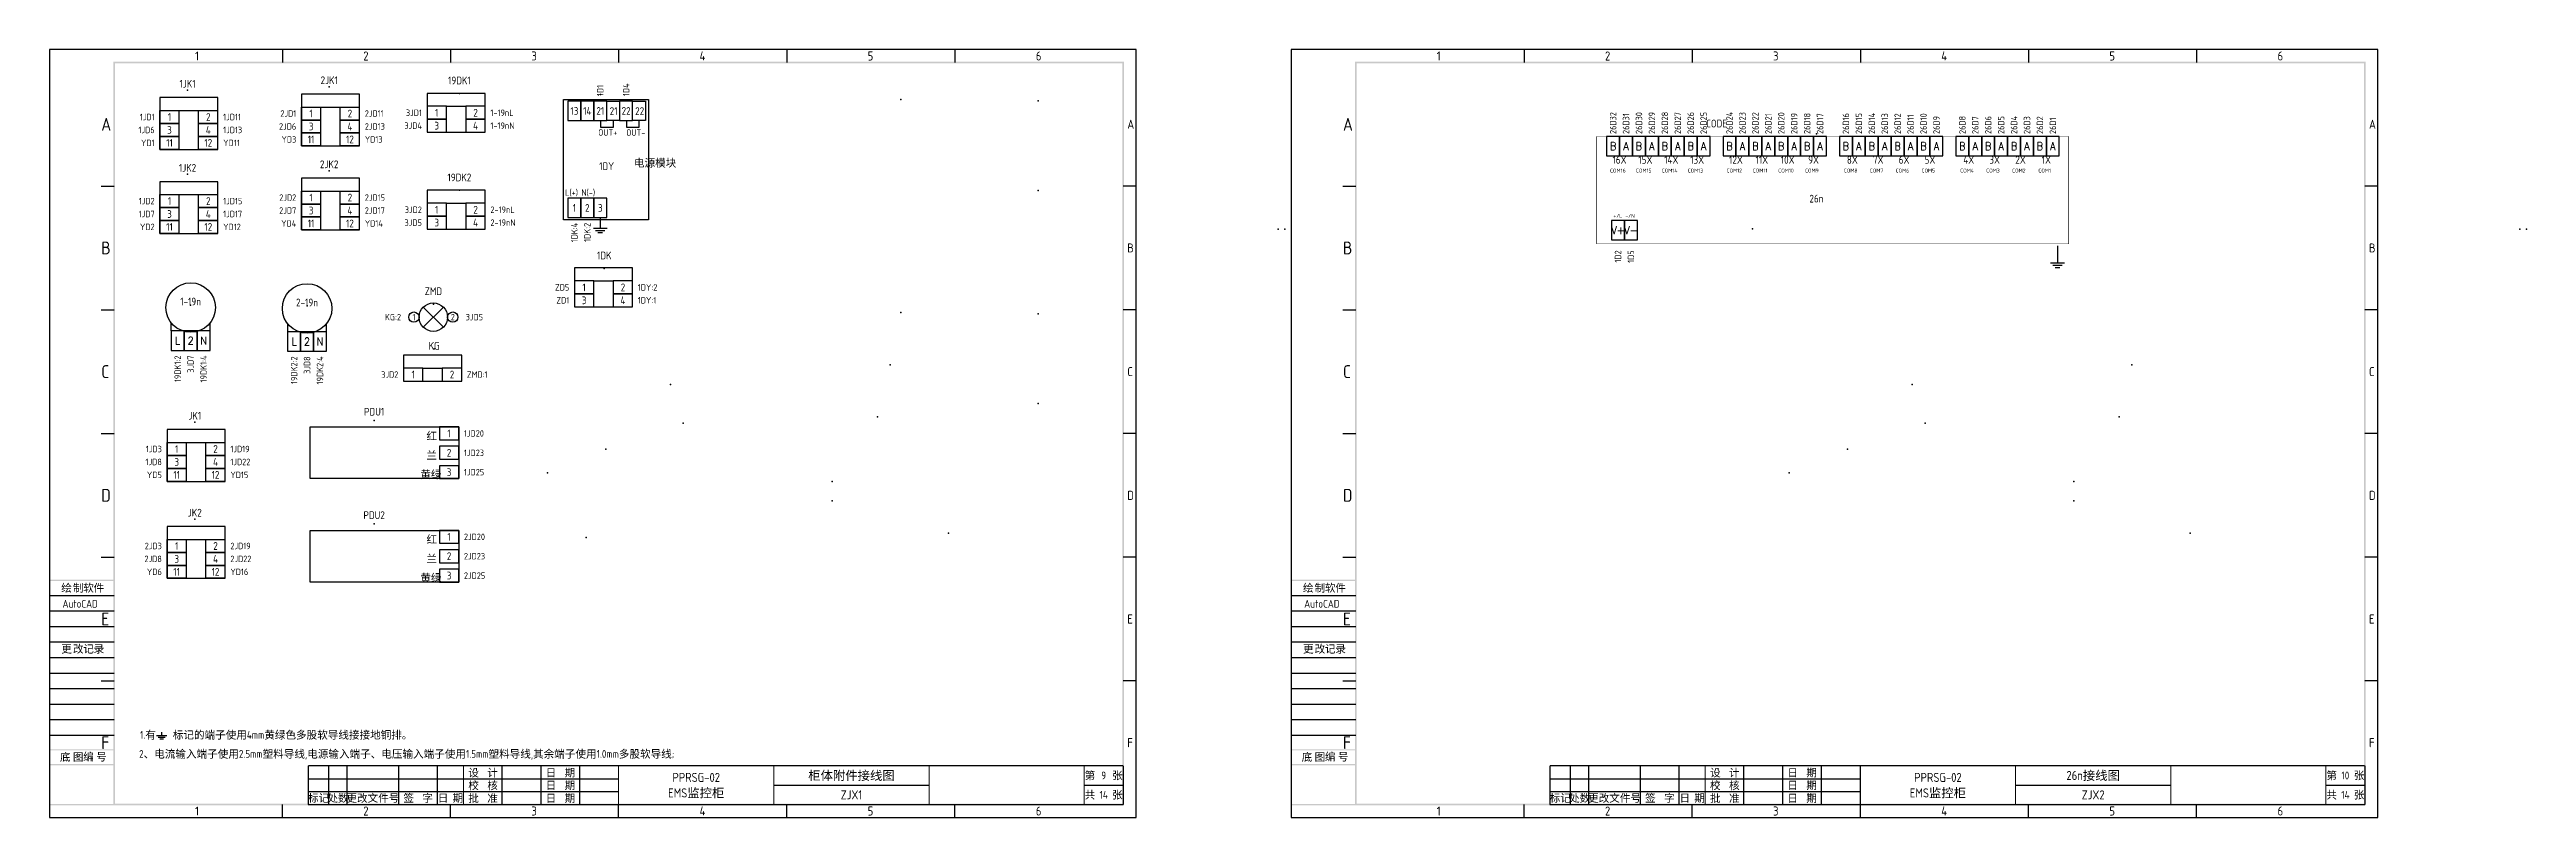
# Model space of a CAD drawing. Extents: x 0 to 4798, y 0 to 657.
# Drawn here: x 3840 to 4798, y 360 to 657 of the extents above; entities that cross this region are included whole.
import ezdxf
from ezdxf.enums import TextEntityAlignment as Align

# ---------------------------------------------------------------- set-up
doc = ezdxf.new("R2010")
doc.units = 0
doc.header["$MEASUREMENT"] = 0
for name, color, linetype in [('FRAME', 7, 'Continuous'), ('JXBZ', 7, 'Continuous'), ('YJBT', 7, 'Continuous'), ('表格', 7, 'Continuous')]:
    doc.layers.add(name, color=color, linetype=linetype)
doc.styles.add('textstyle3', font='')
doc.styles.add('textstyle4', font='')
doc.styles.add('textstyle7', font='Standard')
doc.styles.get('textstyle3').set_extended_font_data('gbenor')
doc.styles.get('textstyle4').set_extended_font_data('gbenor')

# ---------------------------------------------------------------- blocks, each defined once
blk = doc.blocks.new('A3')
at = {"layer": 'FRAME'}
for p, q in [((420, 297), (0, 297)), ((0, 297), (0, 0)), ((90, 297), (90, 292)), ((155, 297), (155, 292)), ((220, 297), (220, 292)), ((285, 297), (285, 292)), ((350, 297), (350, 292)), ((420, 0), (420, 297)), ((20, 244.17), (25, 244.17)), ((420, 244.17), (415, 244.17)), ((20, 196.33), (25, 196.33)), ((420, 196.33), (415, 196.33)), ((20, 148.5), (25, 148.5)), ((420, 148.5), (415, 148.5)), ((20, 100.67), (25, 100.67)), ((420, 100.67), (415, 100.67)), ((20, 52.83), (25, 52.83)), ((420, 52.83), (415, 52.83)), ((0, 0), (420, 0)), ((90, 0), (90, 5)), ((155, 0), (155, 5)), ((220, 0), (220, 5)), ((285, 0), (285, 5)), ((350, 0), (350, 5))]:
    blk.add_line(p, q, dxfattribs=at)
at = {"layer": 'FRAME', "linetype": 'Continuous'}
for points in [[(415.35, 291.65), (415.35, 292.35), (24.65, 291.65)], [(24.65, 292.35), (24.65, 291.65), (415.35, 292.35)], [(25.35, 292.35), (24.65, 292.35), (25.35, 4.65)], [(24.65, 4.65), (25.35, 4.65), (24.65, 292.35)], [(414.65, 4.65), (415.35, 4.65), (414.65, 292.35)], [(415.35, 292.35), (414.65, 292.35), (415.35, 4.65)], [(24.65, 5.35), (24.65, 4.65), (415.35, 5.35)], [(415.35, 4.65), (415.35, 5.35), (24.65, 4.65)]]:
    blk.add_solid(points, dxfattribs=at)
at = {"layer": 'FRAME', "style": 'textstyle3'}
for s, height, p in [('1', 3.5, (56.27, 292.75)), ('2', 3.5, (121.28, 292.75)), ('3', 3.5, (186.28, 292.75)), ('4', 3.5, (251.28, 292.75)), ('5', 3.5, (316.27, 292.75)), ('6', 3.5, (381.27, 292.75)), ('A', 5, (20, 265.58)), ('A', 3.5, (416.62, 266.33)), ('B', 5, (20, 217.75)), ('B', 3.5, (416.62, 218.5)), ('C', 5, (20, 169.92)), ('C', 3.5, (416.62, 170.67)), ('D', 5, (20, 122.08)), ('D', 3.5, (416.62, 122.83)), ('E', 5, (20, 74.25)), ('E', 3.5, (416.62, 75)), ('F', 5, (20, 26.42)), ('F', 3.5, (416.62, 27.17)), ('1', 3.5, (56.27, 0.75)), ('2', 3.5, (121.28, 0.75)), ('3', 3.5, (186.28, 0.75)), ('4', 3.5, (251.28, 0.75)), ('5', 3.5, (316.27, 0.75)), ('6', 3.5, (381.27, 0.75))]:
    blk.add_text(s, height=height, dxfattribs=at).set_placement(p)

msp = doc.modelspace()

# ---------------------------------------------------------------- linework, layer by layer
for p, q in [((3882.62, 633.39), (3890.12, 633.39)), ((3882.62, 628.39), (3882.62, 633.39)), ((3890.12, 633.39), (3897.62, 633.39)), ((3897.62, 633.39), (3905.12, 633.39)), ((3897.62, 628.39), (3897.62, 633.39)), ((3937.37, 634.74), (3944.87, 634.74)), ((3937.37, 629.74), (3937.37, 634.74)), ((3944.87, 634.74), (3952.37, 634.74)), ((3952.37, 634.74), (3959.87, 634.74)), ((3952.37, 629.74), (3952.37, 634.74)), ((3993.44, 635.05), (3985.94, 635.05)), ((3985.94, 635.05), (3985.94, 630.05)), ((3993.44, 635.05), (4000.94, 635.05)), ((3993.44, 630.05), (3993.44, 635.05)), ((4008.44, 635.05), (4000.94, 635.05)), ((4000.94, 635.05), (4000.94, 630.05)), ((4008.44, 630.05), (4008.44, 635.05)), ((4040.39, 636.99), (4040.39, 629.49)), ((4045.39, 636.99), (4040.39, 636.99)), ((4045.39, 629.49), (4045.39, 636.99)), ((4045.39, 636.99), (4045.39, 629.49)), ((4050.39, 636.99), (4045.39, 636.99)), ((4050.39, 636.99), (4050.39, 629.49)), ((4055.39, 636.99), (4050.39, 636.99)), ((4050.39, 629.49), (4050.39, 636.99)), ((4055.39, 629.49), (4055.39, 636.99)), ((4060.39, 636.99), (4060.39, 629.49)), ((4065.39, 636.99), (4060.39, 636.99)), ((4065.39, 629.49), (4065.39, 636.99)), ((3882.62, 628.39), (3890.12, 628.39)), ((3882.62, 623.39), (3882.62, 628.39)), ((3890.12, 628.39), (3882.62, 628.39)), ((3890.12, 623.39), (3882.62, 623.39)), ((3882.62, 623.39), (3890.12, 623.39)), ((3882.62, 618.39), (3882.62, 623.39)), ((3897.62, 628.39), (3905.12, 628.39)), ((3897.62, 623.39), (3897.62, 628.39)), ((3905.12, 628.39), (3897.62, 628.39)), ((3905.12, 623.39), (3897.62, 623.39)), ((3897.62, 623.39), (3905.12, 623.39)), ((3897.62, 618.39), (3897.62, 623.39)), ((3937.37, 629.74), (3944.87, 629.74)), ((3937.37, 624.74), (3937.37, 629.74)), ((3944.87, 629.74), (3937.37, 629.74)), ((3944.87, 624.74), (3937.37, 624.74)), ((3937.37, 624.74), (3944.87, 624.74)), ((3937.37, 619.74), (3937.37, 624.74)), ((3952.37, 629.74), (3959.87, 629.74)), ((3952.37, 624.74), (3952.37, 629.74)), ((3959.87, 629.74), (3952.37, 629.74)), ((3959.87, 624.74), (3952.37, 624.74)), ((3952.37, 624.74), (3959.87, 624.74)), ((3952.37, 619.74), (3952.37, 624.74)), ((3985.94, 630.05), (3993.44, 630.05)), ((3993.44, 630.05), (3985.94, 630.05)), ((3985.94, 630.05), (3985.94, 625.05)), ((3985.94, 625.05), (3993.44, 625.05)), ((3993.44, 625.05), (3993.44, 630.05)), ((4008.44, 630.05), (4000.94, 630.05)), ((4000.94, 630.05), (4000.94, 625.05)), ((4000.94, 630.05), (4008.44, 630.05)), ((4000.94, 625.05), (4008.44, 625.05)), ((4008.44, 625.05), (4008.44, 630.05)), ((4040.39, 629.49), (4045.39, 629.49)), ((4045.39, 629.49), (4050.39, 629.49)), ((4050.39, 629.49), (4055.39, 629.49)), ((4052.99, 629.42), (4052.99, 626.92)), ((4052.99, 626.92), (4057.99, 626.92)), ((4057.99, 626.92), (4057.99, 629.42)), ((4060.39, 629.49), (4065.39, 629.49)), ((4062.99, 629.42), (4062.99, 626.92)), ((4062.99, 626.92), (4067.99, 626.92)), ((4067.99, 626.92), (4067.99, 629.42)), ((4446.92, 623.38), (4441.92, 623.38)), ((4441.92, 623.38), (4441.92, 615.88)), ((4446.92, 615.88), (4446.92, 623.38)), ((4451.92, 623.38), (4446.92, 623.38)), ((4446.92, 623.38), (4446.92, 615.88)), ((4456.92, 623.38), (4451.92, 623.38)), ((4451.92, 623.38), (4451.92, 615.88)), ((4451.92, 615.88), (4451.92, 623.38)), ((4456.92, 615.88), (4456.92, 623.38)), ((4461.92, 623.38), (4456.92, 623.38)), ((4456.92, 623.38), (4456.92, 615.88)), ((4466.92, 623.38), (4461.92, 623.38)), ((4461.92, 623.38), (4461.92, 615.88)), ((4461.92, 615.88), (4461.92, 623.38)), ((4466.92, 615.88), (4466.92, 623.38)), ((4471.92, 623.38), (4466.92, 623.38)), ((4466.92, 623.38), (4466.92, 615.88)), ((4471.92, 615.88), (4471.92, 623.38)), ((4476.92, 623.38), (4471.92, 623.38)), ((4471.92, 623.38), (4471.92, 615.88)), ((4476.92, 615.88), (4476.92, 623.38)), ((4481.92, 623.38), (4476.92, 623.38)), ((4476.92, 623.38), (4476.92, 615.88)), ((4481.92, 615.88), (4481.92, 623.38)), ((4491.92, 623.38), (4486.92, 623.38)), ((4486.92, 623.38), (4486.92, 615.88)), ((4491.92, 615.88), (4491.92, 623.38)), ((4496.92, 623.38), (4491.92, 623.38)), ((4491.92, 623.38), (4491.92, 615.88)), ((4501.92, 623.38), (4496.92, 623.38)), ((4496.92, 623.38), (4496.92, 615.88)), ((4496.92, 615.88), (4496.92, 623.38)), ((4501.92, 615.88), (4501.92, 623.38)), ((4506.92, 623.38), (4501.92, 623.38)), ((4501.92, 623.38), (4501.92, 615.88)), ((4511.92, 623.38), (4506.92, 623.38)), ((4506.92, 623.38), (4506.92, 615.88)), ((4506.92, 615.88), (4506.92, 623.38)), ((4511.92, 615.88), (4511.92, 623.38)), ((4516.92, 623.38), (4511.92, 623.38)), ((4511.92, 623.38), (4511.92, 615.88)), ((4521.92, 623.38), (4516.92, 623.38)), ((4516.92, 623.38), (4516.92, 615.88)), ((4516.92, 615.88), (4516.92, 623.38)), ((4521.92, 615.88), (4521.92, 623.38)), ((4526.92, 623.38), (4521.92, 623.38)), ((4521.92, 623.38), (4521.92, 615.88)), ((4526.92, 615.88), (4526.92, 623.38)), ((4536.92, 623.38), (4531.92, 623.38)), ((4531.92, 623.38), (4531.92, 615.88)), ((4536.92, 615.88), (4536.92, 623.38)), ((4541.92, 623.38), (4536.92, 623.38)), ((4536.92, 623.38), (4536.92, 615.88)), ((4546.92, 623.38), (4541.92, 623.38)), ((4541.92, 623.38), (4541.92, 615.88)), ((4541.92, 615.88), (4541.92, 623.38)), ((4546.92, 615.88), (4546.92, 623.38)), ((4551.92, 623.38), (4546.92, 623.38)), ((4546.92, 623.38), (4546.92, 615.88)), ((4556.92, 623.38), (4551.92, 623.38)), ((4551.92, 623.38), (4551.92, 615.88)), ((4551.92, 615.88), (4551.92, 623.38)), ((4556.92, 615.88), (4556.92, 623.38)), ((4561.92, 623.38), (4556.92, 623.38)), ((4556.92, 623.38), (4556.92, 615.88)), ((4561.92, 615.88), (4561.92, 623.38)), ((4566.92, 623.38), (4561.92, 623.38)), ((4561.92, 623.38), (4561.92, 615.88)), ((4566.92, 615.88), (4566.92, 623.38)), ((4571.92, 623.38), (4566.92, 623.38)), ((4566.92, 623.38), (4566.92, 615.88)), ((4571.92, 615.88), (4571.92, 623.38)), ((4581.92, 623.38), (4576.92, 623.38)), ((4576.92, 623.38), (4576.92, 615.88)), ((4581.92, 615.88), (4581.92, 623.38)), ((4586.92, 623.38), (4581.92, 623.38)), ((4581.92, 623.38), (4581.92, 615.88)), ((4591.92, 623.38), (4586.92, 623.38)), ((4586.92, 623.38), (4586.92, 615.88)), ((4586.92, 615.88), (4586.92, 623.38)), ((4591.92, 615.88), (4591.92, 623.38)), ((4596.92, 623.38), (4591.92, 623.38)), ((4591.92, 623.38), (4591.92, 615.88)), ((4601.92, 623.38), (4596.92, 623.38)), ((4596.92, 623.38), (4596.92, 615.88)), ((4596.92, 615.88), (4596.92, 623.38)), ((4601.92, 615.88), (4601.92, 623.38)), ((4606.92, 623.38), (4601.92, 623.38)), ((4601.92, 623.38), (4601.92, 615.88)), ((4611.92, 623.38), (4606.92, 623.38)), ((4606.92, 623.38), (4606.92, 615.88)), ((4606.92, 615.88), (4606.92, 623.38)), ((4611.92, 615.88), (4611.92, 623.38)), ((4616.92, 623.38), (4611.92, 623.38)), ((4611.92, 623.38), (4611.92, 615.88)), ((4616.92, 615.88), (4616.92, 623.38)), ((3890.12, 618.39), (3882.62, 618.39)), ((3905.12, 618.39), (3897.62, 618.39)), ((3944.87, 619.74), (3937.37, 619.74)), ((3959.87, 619.74), (3952.37, 619.74)), ((4441.92, 615.88), (4446.92, 615.88)), ((4446.92, 615.88), (4451.92, 615.88)), ((4451.92, 615.88), (4456.92, 615.88)), ((4456.92, 615.88), (4461.92, 615.88)), ((4461.92, 615.88), (4466.92, 615.88)), ((4466.92, 615.88), (4471.92, 615.88)), ((4471.92, 615.88), (4476.92, 615.88)), ((4476.92, 615.88), (4481.92, 615.88)), ((4486.92, 615.88), (4491.92, 615.88)), ((4491.92, 615.88), (4496.92, 615.88)), ((4496.92, 615.88), (4501.92, 615.88)), ((4501.92, 615.88), (4506.92, 615.88)), ((4506.92, 615.88), (4511.92, 615.88)), ((4511.92, 615.88), (4516.92, 615.88)), ((4516.92, 615.88), (4521.92, 615.88)), ((4521.92, 615.88), (4526.92, 615.88)), ((4531.92, 615.88), (4536.92, 615.88)), ((4536.92, 615.88), (4541.92, 615.88)), ((4541.92, 615.88), (4546.92, 615.88)), ((4546.92, 615.88), (4551.92, 615.88)), ((4551.92, 615.88), (4556.92, 615.88)), ((4556.92, 615.88), (4561.92, 615.88)), ((4561.92, 615.88), (4566.92, 615.88)), ((4566.92, 615.88), (4571.92, 615.88)), ((4576.92, 615.88), (4581.92, 615.88)), ((4581.92, 615.88), (4586.92, 615.88)), ((4586.92, 615.88), (4591.92, 615.88)), ((4591.92, 615.88), (4596.92, 615.88)), ((4596.92, 615.88), (4601.92, 615.88)), ((4601.92, 615.88), (4606.92, 615.88)), ((4606.92, 615.88), (4611.92, 615.88)), ((4611.92, 615.88), (4616.92, 615.88)), ((3882.62, 600.89), (3890.12, 600.89)), ((3882.62, 595.89), (3882.62, 600.89)), ((3882.62, 595.89), (3890.12, 595.89)), ((3882.62, 590.89), (3882.62, 595.89)), ((3890.12, 595.89), (3882.62, 595.89)), ((3890.12, 600.89), (3897.62, 600.89)), ((3897.62, 600.89), (3905.12, 600.89)), ((3897.62, 595.89), (3897.62, 600.89)), ((3897.62, 595.89), (3905.12, 595.89)), ((3897.62, 590.89), (3897.62, 595.89)), ((3905.12, 595.89), (3897.62, 595.89)), ((3937.37, 602.24), (3944.87, 602.24)), ((3937.37, 597.24), (3937.37, 602.24)), ((3937.37, 597.24), (3944.87, 597.24)), ((3937.37, 592.24), (3937.37, 597.24)), ((3944.87, 597.24), (3937.37, 597.24)), ((3944.87, 602.24), (3952.37, 602.24)), ((3952.37, 602.24), (3959.87, 602.24)), ((3952.37, 597.24), (3952.37, 602.24)), ((3952.37, 597.24), (3959.87, 597.24)), ((3952.37, 592.24), (3952.37, 597.24)), ((3959.87, 597.24), (3952.37, 597.24)), ((3993.44, 597.55), (3985.94, 597.55)), ((3985.94, 597.55), (3985.94, 592.55)), ((3993.44, 597.55), (4000.94, 597.55)), ((3993.44, 592.55), (3993.44, 597.55)), ((4008.44, 597.55), (4000.94, 597.55)), ((4000.94, 597.55), (4000.94, 592.55)), ((4008.44, 592.55), (4008.44, 597.55)), ((4045.39, 599.49), (4040.39, 599.49)), ((4040.39, 599.49), (4040.39, 591.99)), ((4050.39, 599.49), (4045.39, 599.49)), ((4045.39, 599.49), (4045.39, 591.99)), ((4045.39, 591.99), (4045.39, 599.49)), ((4055.39, 599.49), (4050.39, 599.49)), ((4050.39, 599.49), (4050.39, 591.99)), ((4050.39, 591.99), (4050.39, 599.49)), ((4055.39, 591.99), (4055.39, 599.49)), ((3890.12, 590.89), (3882.62, 590.89)), ((3882.62, 590.89), (3890.12, 590.89)), ((3882.62, 585.89), (3882.62, 590.89)), ((3890.12, 585.89), (3882.62, 585.89)), ((3905.12, 590.89), (3897.62, 590.89)), ((3897.62, 590.89), (3905.12, 590.89)), ((3897.62, 585.89), (3897.62, 590.89)), ((3905.12, 585.89), (3897.62, 585.89)), ((3944.87, 592.24), (3937.37, 592.24)), ((3937.37, 592.24), (3944.87, 592.24)), ((3937.37, 587.24), (3937.37, 592.24)), ((3944.87, 587.24), (3937.37, 587.24)), ((3959.87, 592.24), (3952.37, 592.24)), ((3952.37, 592.24), (3959.87, 592.24)), ((3952.37, 587.24), (3952.37, 592.24)), ((3959.87, 587.24), (3952.37, 587.24)), ((3985.94, 592.55), (3993.44, 592.55)), ((3993.44, 592.55), (3985.94, 592.55)), ((3985.94, 592.55), (3985.94, 587.55)), ((3985.94, 587.55), (3993.44, 587.55)), ((3993.44, 587.55), (3993.44, 592.55)), ((4008.44, 592.55), (4000.94, 592.55)), ((4000.94, 592.55), (4000.94, 587.55)), ((4000.94, 592.55), (4008.44, 592.55)), ((4000.94, 587.55), (4008.44, 587.55)), ((4008.44, 587.55), (4008.44, 592.55)), ((4040.39, 591.99), (4045.39, 591.99)), ((4045.39, 591.99), (4050.39, 591.99)), ((4050.23, 587.96), (4055.55, 587.96)), ((4050.39, 591.99), (4055.39, 591.99)), ((4051.11, 587.07), (4054.66, 587.07)), ((4052, 586.18), (4053.78, 586.18)), ((4052.89, 591.86), (4052.89, 589.56)), ((4052.89, 589.56), (4052.89, 587.96)), ((4448.81, 590.88), (4443.81, 590.88)), ((4443.81, 590.88), (4443.81, 583.38)), ((4448.81, 583.38), (4448.81, 590.88)), ((4453.81, 590.88), (4448.81, 590.88)), ((4448.81, 590.88), (4448.81, 583.38)), ((4453.81, 583.38), (4453.81, 590.88)), ((4443.81, 583.38), (4448.81, 583.38)), ((4448.81, 583.38), (4453.81, 583.38)), ((4616.21, 581.07), (4616.21, 576.07)), ((4616.21, 576.07), (4616.21, 574.47)), ((4065.41, 572.51), (4042.91, 572.51)), ((4042.91, 572.51), (4042.91, 557.51)), ((4050.41, 567.51), (4042.91, 567.51)), ((4042.91, 567.51), (4042.91, 562.51)), ((4050.41, 567.51), (4057.91, 567.51)), ((4050.41, 562.51), (4050.41, 567.51)), ((4065.41, 567.51), (4057.91, 567.51)), ((4057.91, 567.51), (4057.91, 562.51)), ((4065.41, 557.51), (4065.41, 572.51)), ((4065.41, 562.51), (4065.41, 567.51)), ((4613.55, 574.47), (4618.88, 574.47)), ((4614.44, 573.59), (4617.99, 573.59)), ((4615.33, 572.7), (4617.1, 572.7)), ((3984.48, 557.39), (3992.26, 549.61)), ((3984.48, 549.61), (3992.26, 557.39)), ((4042.91, 562.51), (4050.41, 562.51)), ((4050.41, 562.51), (4042.91, 562.51)), ((4042.91, 562.51), (4042.91, 557.51)), ((4042.91, 557.51), (4065.41, 557.51)), ((4042.91, 557.51), (4050.41, 557.51)), ((4050.41, 557.51), (4050.41, 562.51)), ((4057.91, 562.51), (4065.41, 562.51)), ((4065.41, 562.51), (4057.91, 562.51)), ((4057.91, 562.51), (4057.91, 557.51)), ((4057.91, 557.51), (4065.41, 557.51)), ((4065.41, 557.51), (4065.41, 562.51)), ((3892.04, 548.16), (3887.04, 548.16)), ((3887.04, 548.16), (3887.04, 540.66)), ((3887.08, 548.15), (3887.08, 551.38)), ((3892.04, 540.66), (3892.04, 548.16)), ((3897.04, 548.16), (3892.04, 548.16)), ((3892.04, 548.16), (3892.04, 540.66)), ((3897.04, 540.66), (3897.04, 548.16)), ((3902.04, 548.16), (3897.04, 548.16)), ((3897.04, 548.16), (3897.04, 540.66)), ((3902.04, 540.66), (3902.04, 548.16)), ((3902.06, 548.15), (3902.06, 551.38)), ((3937.04, 547.82), (3932.04, 547.82)), ((3932.04, 547.82), (3932.04, 540.32)), ((3932.08, 547.8), (3932.08, 551.03)), ((3937.04, 540.32), (3937.04, 547.82)), ((3942.04, 547.82), (3937.04, 547.82)), ((3937.04, 547.82), (3937.04, 540.32)), ((3942.04, 540.32), (3942.04, 547.82)), ((3947.04, 547.82), (3942.04, 547.82)), ((3942.04, 547.82), (3942.04, 540.32)), ((3947.04, 540.32), (3947.04, 547.82)), ((3947.06, 547.8), (3947.06, 551.03)), ((3982.87, 553.5), (3982.88, 553.5)), ((3993.87, 553.5), (3993.84, 553.5)), ((3887.04, 540.66), (3892.04, 540.66)), ((3892.04, 540.66), (3897.04, 540.66)), ((3897.04, 540.66), (3902.04, 540.66)), ((3932.04, 540.32), (3937.04, 540.32)), ((3937.04, 540.32), (3942.04, 540.32)), ((3942.04, 540.32), (3947.04, 540.32)), ((3984.34, 533.79), (3976.84, 533.79)), ((3976.84, 533.79), (3976.84, 528.79)), ((3976.84, 528.79), (3984.34, 528.79)), ((3984.34, 533.79), (3991.84, 533.79)), ((3984.34, 528.79), (3984.34, 533.79)), ((3999.34, 533.79), (3991.84, 533.79)), ((3991.84, 533.79), (3991.84, 528.79)), ((3991.84, 528.79), (3999.34, 528.79)), ((3999.34, 528.79), (3999.34, 533.79)), ((3998.19, 511.04), (3990.69, 511.04)), ((3990.69, 511.04), (3990.69, 506.04)), ((3998.19, 506.04), (3998.19, 511.04)), ((3885.41, 505), (3892.91, 505)), ((3885.41, 500), (3885.41, 505)), ((3885.41, 500), (3892.91, 500)), ((3885.41, 495), (3885.41, 500)), ((3892.91, 500), (3885.41, 500)), ((3892.91, 505), (3900.41, 505)), ((3900.41, 505), (3907.91, 505)), ((3900.41, 500), (3900.41, 505)), ((3900.41, 500), (3907.91, 500)), ((3900.41, 495), (3900.41, 500)), ((3907.91, 500), (3900.41, 500)), ((3990.69, 506.04), (3998.19, 506.04)), ((3998.19, 503.54), (3990.69, 503.54)), ((3990.69, 503.54), (3990.69, 498.54)), ((3990.69, 498.54), (3998.19, 498.54)), ((3998.19, 498.54), (3998.19, 503.54)), ((3892.91, 495), (3885.41, 495)), ((3885.41, 495), (3892.91, 495)), ((3885.41, 490), (3885.41, 495)), ((3892.91, 490), (3885.41, 490)), ((3907.91, 495), (3900.41, 495)), ((3900.41, 495), (3907.91, 495)), ((3900.41, 490), (3900.41, 495)), ((3907.91, 490), (3900.41, 490)), ((3998.19, 496.04), (3990.69, 496.04)), ((3990.69, 496.04), (3990.69, 491.04)), ((3990.69, 491.04), (3998.19, 491.04)), ((3998.19, 491.04), (3998.19, 496.04)), ((3998.19, 471.04), (3990.69, 471.04)), ((3990.69, 471.04), (3990.69, 466.04)), ((3998.19, 466.04), (3998.19, 471.04)), ((3885.41, 467.5), (3892.91, 467.5)), ((3885.41, 462.5), (3885.41, 467.5)), ((3885.41, 462.5), (3892.91, 462.5)), ((3885.41, 457.5), (3885.41, 462.5)), ((3892.91, 462.5), (3885.41, 462.5)), ((3892.91, 467.5), (3900.41, 467.5)), ((3900.41, 467.5), (3907.91, 467.5)), ((3900.41, 462.5), (3900.41, 467.5)), ((3900.41, 462.5), (3907.91, 462.5)), ((3900.41, 457.5), (3900.41, 462.5)), ((3907.91, 462.5), (3900.41, 462.5)), ((3990.69, 466.04), (3998.19, 466.04)), ((3998.19, 463.54), (3990.69, 463.54)), ((3990.69, 463.54), (3990.69, 458.54)), ((3998.19, 458.54), (3998.19, 463.54)), ((3892.91, 457.5), (3885.41, 457.5)), ((3885.41, 457.5), (3892.91, 457.5)), ((3885.41, 452.5), (3885.41, 457.5)), ((3892.91, 452.5), (3885.41, 452.5)), ((3907.91, 457.5), (3900.41, 457.5)), ((3900.41, 457.5), (3907.91, 457.5)), ((3900.41, 452.5), (3900.41, 457.5)), ((3907.91, 452.5), (3900.41, 452.5)), ((3990.69, 458.54), (3998.19, 458.54)), ((3998.19, 456.04), (3990.69, 456.04)), ((3990.69, 456.04), (3990.69, 451.04)), ((3990.69, 451.04), (3998.19, 451.04)), ((3998.19, 451.04), (3998.19, 456.04)), ((3840.07, 445.87), (3865.02, 445.87)), ((4320.07, 445.87), (4345.02, 445.87)), ((3840.07, 439.87), (3865.02, 439.87)), ((3840.07, 433.87), (3865.02, 433.87)), ((4320.07, 439.87), (4345.02, 439.87)), ((4320.07, 433.87), (4345.02, 433.87)), ((3840.07, 427.87), (3865.02, 427.87)), ((3840.07, 421.87), (3865.02, 421.87)), ((4320.07, 427.87), (4345.02, 427.87)), ((4320.07, 421.87), (4345.02, 421.87)), ((3840.07, 415.87), (3865.02, 415.87)), ((4320.07, 415.87), (4345.02, 415.87)), ((3840.07, 409.87), (3865.02, 409.87)), ((3840.07, 403.87), (3865.02, 403.87)), ((4320.07, 409.87), (4345.02, 409.87)), ((4320.07, 403.87), (4345.02, 403.87)), ((3840.07, 397.87), (3865.02, 397.87)), ((3883.33, 392.94), (3883.33, 391.74)), ((4320.07, 397.87), (4345.02, 397.87)), ((3840.07, 391.87), (3865.02, 391.87)), ((3881.34, 391.74), (3885.33, 391.74)), ((3882, 391.07), (3884.66, 391.07)), ((3882.67, 390.41), (3884, 390.41)), ((4320.07, 391.87), (4345.02, 391.87))]:
    msp.add_line(p, q)
at = {"linetype": 'Continuous'}
for p, q in [((3890.12, 628.39), (3890.12, 633.39)), ((3905.12, 628.39), (3905.12, 633.39)), ((3944.87, 629.74), (3944.87, 634.74)), ((3959.87, 629.74), (3959.87, 634.74)), ((3890.12, 623.39), (3890.12, 628.39)), ((3890.12, 618.39), (3890.12, 623.39)), ((3905.12, 623.39), (3905.12, 628.39)), ((3905.12, 618.39), (3905.12, 623.39)), ((3944.87, 624.74), (3944.87, 629.74)), ((3944.87, 619.74), (3944.87, 624.74)), ((3959.87, 624.74), (3959.87, 629.74)), ((3959.87, 619.74), (3959.87, 624.74)), ((3890.12, 595.89), (3890.12, 600.89)), ((3890.12, 590.89), (3890.12, 595.89)), ((3905.12, 595.89), (3905.12, 600.89)), ((3905.12, 590.89), (3905.12, 595.89)), ((3944.87, 597.24), (3944.87, 602.24)), ((3944.87, 592.24), (3944.87, 597.24)), ((3959.87, 597.24), (3959.87, 602.24)), ((3959.87, 592.24), (3959.87, 597.24)), ((3890.12, 585.89), (3890.12, 590.89)), ((3905.12, 585.89), (3905.12, 590.89)), ((3944.87, 587.24), (3944.87, 592.24)), ((3959.87, 587.24), (3959.87, 592.24)), ((3892.91, 500), (3892.91, 505)), ((3892.91, 495), (3892.91, 500)), ((3907.91, 500), (3907.91, 505)), ((3907.91, 495), (3907.91, 500)), ((3892.91, 490), (3892.91, 495)), ((3907.91, 490), (3907.91, 495)), ((3892.91, 462.5), (3892.91, 467.5)), ((3892.91, 457.5), (3892.91, 462.5)), ((3907.91, 462.5), (3907.91, 467.5)), ((3907.91, 457.5), (3907.91, 462.5)), ((3892.91, 452.5), (3892.91, 457.5)), ((3907.91, 452.5), (3907.91, 457.5))]:
    msp.add_line(p, q, dxfattribs=at)
for points in [[(3882.62, 618.38), (3905.12, 618.38), (3905.12, 638.39), (3882.62, 638.39), (3882.62, 618.38)], [(3937.37, 619.74), (3959.87, 619.74), (3959.87, 639.74), (3937.37, 639.74), (3937.37, 619.74)], [(3985.94, 625.05), (4008.44, 625.05), (4008.44, 640.05), (3985.94, 640.05), (3985.94, 625.05)], [(3882.62, 585.88), (3905.12, 585.88), (3905.12, 605.89), (3882.62, 605.89), (3882.62, 585.88)], [(3937.37, 587.24), (3959.87, 587.24), (3959.87, 607.24), (3937.37, 607.24), (3937.37, 587.24)], [(3985.94, 587.55), (4008.44, 587.55), (4008.44, 602.55), (3985.94, 602.55), (3985.94, 587.55)], [(3976.84, 528.79), (3999.34, 528.79), (3999.34, 538.79), (3976.84, 538.79), (3976.84, 528.79)], [(3885.41, 490), (3907.91, 490), (3907.91, 510), (3885.41, 510), (3885.41, 490)], [(3885.41, 452.5), (3907.91, 452.5), (3907.91, 472.5), (3885.41, 472.5), (3885.41, 452.5)]]:
    msp.add_lwpolyline(points)
for points in [[(4038.74, 637.61), (4071.54, 637.61), (4071.54, 591.18), (4038.74, 591.18)], [(4055.39, 636.99), (4060.39, 636.99), (4060.39, 629.49), (4055.39, 629.49)], [(4065.39, 636.99), (4070.39, 636.99), (4070.39, 629.49), (4065.39, 629.49)], [(3940.69, 511.04), (3998.19, 511.04), (3998.19, 491.04), (3940.69, 491.04)], [(3940.69, 471.04), (3998.19, 471.04), (3998.19, 451.04), (3940.69, 451.04)]]:
    msp.add_lwpolyline(points, close=True)
at = {"linetype": 'ByBlock', "const_width": 0.2}
msp.add_lwpolyline([(4438.05, 623.38), (4620.55, 623.38), (4620.55, 581.83), (4438.05, 581.83)], close=True, dxfattribs=at)
for centre, radius in [((3894.57, 557.22), 9.57), ((3939.57, 556.87), 9.57), ((3988.37, 553.5), 5.5)]:
    msp.add_circle(centre, radius)
at = {"linetype": 'Continuous'}
for centre in [(3980.87, 553.5), (3995.87, 553.5)]:
    msp.add_circle(centre, 2, dxfattribs=at)
for p in [(3948.1, 642.61), (3893.35, 641.26), (3998.44, 640.05), (4052.99, 639.57), (4169.02, 637.7), (4222.17, 637.16), (4523.05, 624.33), (3893.35, 608.76), (3948.1, 610.11), (3998.44, 602.55), (4222.17, 602.5), (4315, 587.5), (4317.5, 587.5), (4498.31, 587.7), (4795, 587.5), (4797.5, 587.5), (4054.45, 572.37), (3894.54, 558.16), (3939.54, 557.82), (3988.37, 558.5), (4169.02, 555.29), (4222.17, 554.76), (3988.67, 541.29), (4080, 527.5), (4165, 535), (4560, 527.5), (4645, 535), (4222.17, 520.1), (3896.14, 512.88), (3965.48, 513.54), (4085, 512.5), (4160, 515), (4565, 512.5), (4640, 515), (4055, 502.5), (4535, 502.5), (4032.5, 493.24), (4142.5, 490), (4512.5, 493.24), (4622.5, 490), (4142.5, 482.5), (4622.5, 482.5), (3896.14, 475.38), (3965.48, 473.54), (4187.5, 470), (4667.5, 470)]:
    msp.add_point(p)
msp.add_point((4047.5, 468.24), dxfattribs=at)
for points in [[(3840, 451.94), (3840, 451.44), (3865, 451.94), (3865, 451.44)], [(4320, 451.94), (4320, 451.44), (4345, 451.94), (4345, 451.44)], [(3840, 386.41), (3840, 385.91), (3865, 386.41), (3865, 385.91)], [(4320, 386.41), (4320, 385.91), (4345, 386.41), (4345, 385.91)], [(3865, 380.13), (3865, 380.63), (3840, 380.13), (3840, 380.63)], [(4345, 380.13), (4345, 380.63), (4320, 380.13), (4320, 380.63)], [(3865.06, 364.67), (3865.06, 365.17), (3840.06, 364.67), (3840.06, 365.17)], [(3865.56, 364.67), (3865.56, 365.17), (3840.56, 364.67), (3840.56, 365.17)], [(4345.06, 364.67), (4345.06, 365.17), (4320.06, 364.67), (4320.06, 365.17)], [(4345.56, 364.67), (4345.56, 365.17), (4320.56, 364.67), (4320.56, 365.17)]]:
    msp.add_trace(points)
at = {"layer": 'FRAME'}
for p, q in [((3940, 375), (4000, 375)), ((3948, 365), (3948, 380)), ((3955, 365), (3955, 380)), ((3975, 365), (3975, 380)), ((3990, 365), (3990, 380)), ((4000, 375), (4060, 375)), ((4015, 365), (4015, 380)), ((4030, 365), (4030, 380)), ((4045, 365), (4045, 380)), ((4420, 375), (4480, 375)), ((4428, 365), (4428, 380)), ((4435, 365), (4435, 380)), ((4455, 365), (4455, 380)), ((4470, 365), (4470, 380)), ((4480, 375), (4540, 375)), ((4495, 365), (4495, 380)), ((4510, 365), (4510, 380)), ((4525, 365), (4525, 380)), ((3940, 370), (4000, 370)), ((3940, 365), (4000, 365)), ((4000, 370), (4060, 370)), ((4000, 365), (4060, 365)), ((4420, 370), (4480, 370)), ((4420, 365), (4480, 365)), ((4480, 370), (4540, 370)), ((4480, 365), (4540, 365))]:
    msp.add_line(p, q, dxfattribs=at)
for points, const_width in [([(3940, 380), (4000, 380)], 0.5), ([(3940, 380), (3940, 365)], 0.5), ([(4000, 380), (4060, 380)], 0.5), ([(4000, 380), (4000, 365)], 0.4), ([(4060, 380), (4060, 365)], 0.4), ([(4420, 380), (4480, 380)], 0.5), ([(4420, 380), (4420, 365)], 0.5), ([(4480, 380), (4540, 380)], 0.5), ([(4480, 380), (4480, 365)], 0.4), ([(4540, 380), (4540, 365)], 0.4)]:
    msp.add_lwpolyline(points, dxfattribs=dict(at, const_width=const_width))
at = {"layer": '表格'}
for p, q in [((4255, 380), (4255, 365)), ((4735, 380), (4735, 365)), ((4060, 365), (4240, 365)), ((4120, 372.5), (4180, 372.5)), ((4240, 372.5), (4255, 372.5)), ((4240, 365), (4255, 365)), ((4540, 365), (4720, 365)), ((4600, 372.5), (4660, 372.5)), ((4720, 372.5), (4735, 372.5)), ((4720, 365), (4735, 365))]:
    msp.add_line(p, q, dxfattribs=at)
for points, const_width in [([(4060, 380), (4240, 380)], 0.5), ([(4120, 380), (4120, 365)], 0.4), ([(4180, 380), (4180, 365)], 0.4), ([(4240, 380), (4255, 380)], 0.5), ([(4240, 380), (4240, 365)], 0.4), ([(4540, 380), (4720, 380)], 0.5), ([(4600, 380), (4600, 365)], 0.4), ([(4660, 380), (4660, 365)], 0.4), ([(4720, 380), (4735, 380)], 0.5), ([(4720, 380), (4720, 365)], 0.4)]:
    msp.add_lwpolyline(points, dxfattribs=dict(at, const_width=const_width))

# ---------------------------------------------------------------- block references
for p in [(3840, 360), (4320, 360)]:
    msp.add_blockref('A3', p)

# ---------------------------------------------------------------- texts
at = {"linetype": 'Continuous'}
for s, height, style, p in [('1', 3, 'textstyle3', (3886.37, 630.89)), ('2', 3, 'textstyle3', (3901.37, 630.89)), ('1', 3, 'textstyle3', (3941.12, 632.24)), ('2', 3, 'textstyle3', (3956.12, 632.24)), ('1', 3, 'textstyle3', (3989.69, 632.55)), ('2', 3, 'textstyle3', (4004.69, 632.55)), ('13', 3, 'textstyle3', (4042.89, 633.24)), ('14', 3, 'textstyle3', (4047.89, 633.24)), ('21', 3, 'textstyle3', (4052.89, 633.24)), ('22', 3, 'textstyle3', (4062.89, 633.24)), ('11', 3, 'textstyle3', (3886.37, 620.89)), ('3', 3, 'textstyle3', (3886.37, 625.89)), ('12', 3, 'textstyle3', (3901.37, 620.89)), ('4', 3, 'textstyle3', (3901.37, 625.89)), ('11', 3, 'textstyle3', (3941.12, 622.24)), ('3', 3, 'textstyle3', (3941.12, 627.24)), ('12', 3, 'textstyle3', (3956.12, 622.24)), ('4', 3, 'textstyle3', (3956.12, 627.24)), ('3', 3, 'textstyle3', (3989.69, 627.55)), ('4', 3, 'textstyle3', (4004.69, 627.55)), ('B', 3, 'textstyle7', (4444.42, 619.62)), ('A', 3, 'textstyle7', (4449.42, 619.62)), ('B', 3, 'textstyle7', (4454.42, 619.62)), ('A', 3, 'textstyle7', (4459.42, 619.62)), ('B', 3, 'textstyle7', (4464.42, 619.62)), ('A', 3, 'textstyle7', (4469.42, 619.62)), ('B', 3, 'textstyle7', (4474.42, 619.62)), ('A', 3, 'textstyle7', (4479.42, 619.62)), ('B', 3, 'textstyle7', (4489.42, 619.62)), ('A', 3, 'textstyle7', (4494.42, 619.62)), ('B', 3, 'textstyle7', (4499.42, 619.62)), ('A', 3, 'textstyle7', (4504.42, 619.62)), ('B', 3, 'textstyle7', (4509.42, 619.62)), ('A', 3, 'textstyle7', (4514.42, 619.62)), ('B', 3, 'textstyle7', (4519.42, 619.62)), ('A', 3, 'textstyle7', (4524.42, 619.62)), ('B', 3, 'textstyle7', (4534.42, 619.62)), ('A', 3, 'textstyle7', (4539.42, 619.62)), ('B', 3, 'textstyle7', (4544.42, 619.62)), ('A', 3, 'textstyle7', (4549.42, 619.62)), ('B', 3, 'textstyle7', (4554.42, 619.62)), ('A', 3, 'textstyle7', (4559.42, 619.62)), ('B', 3, 'textstyle7', (4564.42, 619.62)), ('A', 3, 'textstyle7', (4569.42, 619.62)), ('B', 3, 'textstyle7', (4579.42, 619.62)), ('A', 3, 'textstyle7', (4584.42, 619.62)), ('B', 3, 'textstyle7', (4589.42, 619.62)), ('A', 3, 'textstyle7', (4594.42, 619.62)), ('B', 3, 'textstyle7', (4599.42, 619.62)), ('A', 3, 'textstyle7', (4604.42, 619.62)), ('B', 3, 'textstyle7', (4609.42, 619.62)), ('A', 3, 'textstyle7', (4614.42, 619.62)), ('3', 3, 'textstyle3', (3886.37, 593.39)), ('1', 3, 'textstyle3', (3886.37, 598.39)), ('4', 3, 'textstyle3', (3901.37, 593.39)), ('2', 3, 'textstyle3', (3901.37, 598.39)), ('3', 3, 'textstyle3', (3941.12, 594.74)), ('1', 3, 'textstyle3', (3941.12, 599.74)), ('4', 3, 'textstyle3', (3956.12, 594.74)), ('2', 3, 'textstyle3', (3956.12, 599.74)), ('1', 3, 'textstyle3', (3989.69, 595.05)), ('2', 3, 'textstyle3', (4004.69, 595.05)), ('1', 3, 'textstyle3', (4042.89, 595.74)), ('2', 3, 'textstyle3', (4047.89, 595.74)), ('3', 3, 'textstyle3', (4052.89, 595.74)), ('11', 3, 'textstyle3', (3886.37, 588.39)), ('12', 3, 'textstyle3', (3901.37, 588.39)), ('11', 3, 'textstyle3', (3941.12, 589.74)), ('12', 3, 'textstyle3', (3956.12, 589.74)), ('3', 3, 'textstyle3', (3989.69, 590.05)), ('4', 3, 'textstyle3', (4004.69, 590.05)), ('V+', 3, 'textstyle7', (4446.31, 587.12)), ('V-', 3, 'textstyle7', (4451.31, 587.12)), ('1', 3, 'textstyle3', (4046.66, 565.01)), ('2', 3, 'textstyle3', (4061.66, 565.01)), ('3', 3, 'textstyle3', (4046.66, 560.01)), ('4', 3, 'textstyle3', (4061.66, 560.01)), ('L', 3, 'textstyle7', (3889.54, 544.41)), ('2', 3, 'textstyle7', (3894.54, 544.41)), ('N', 3, 'textstyle7', (3899.54, 544.41)), ('1', 2.5, 'textstyle3', (3980.87, 553.5)), ('2', 2.5, 'textstyle3', (3995.87, 553.5)), ('L', 3, 'textstyle7', (3934.54, 544.07)), ('2', 3, 'textstyle7', (3939.54, 544.07)), ('N', 3, 'textstyle7', (3944.54, 544.07)), ('1', 3, 'textstyle3', (3980.59, 531.29)), ('2', 3, 'textstyle3', (3995.59, 531.29)), ('1', 3, 'textstyle3', (3994.44, 508.54)), ('3', 3, 'textstyle3', (3889.16, 497.5)), ('1', 3, 'textstyle3', (3889.16, 502.5)), ('4', 3, 'textstyle3', (3904.16, 497.5)), ('2', 3, 'textstyle3', (3904.16, 502.5)), ('2', 3, 'textstyle3', (3994.44, 501.04)), ('11', 3, 'textstyle3', (3889.16, 492.5)), ('12', 3, 'textstyle3', (3904.16, 492.5)), ('3', 3, 'textstyle3', (3994.44, 493.54)), ('1', 3, 'textstyle3', (3994.44, 468.54)), ('3', 3, 'textstyle3', (3889.16, 460)), ('1', 3, 'textstyle3', (3889.16, 465)), ('4', 3, 'textstyle3', (3904.16, 460)), ('2', 3, 'textstyle3', (3904.16, 465)), ('2', 3, 'textstyle3', (3994.44, 461.04)), ('11', 3, 'textstyle3', (3889.16, 455)), ('12', 3, 'textstyle3', (3904.16, 455)), ('3', 3, 'textstyle3', (3994.44, 453.54))]:
    msp.add_text(s, height=height, dxfattribs=dict(at, style=style)).set_placement(p, align=Align.MIDDLE)
at = {"style": 'textstyle3'}
for s, height, p in [('21', 3, (4056.53, 631.68)), ('22', 3, (4066.38, 631.68)), ('OUT+', 2.5, (4052.1, 623.67)), ('OUT-', 2.5, (4062.93, 623.63)), ('红', 3, (3985.69, 506.04)), ('兰', 3, (3985.69, 498.54)), ('黄绿', 3, (3983.31, 491.14)), ('红', 3, (3985.69, 466.04)), ('兰', 3, (3985.69, 458.54)), ('黄绿', 3, (3983.31, 451.14)), ('1.有    标记的端子使用4mm黄绿色多股软导线接接地铜排。', 3, (3875, 390.44)), ('2、电流输入端子使用2.5mm塑料导线,电源输入端子、电压输入端子使用1.5mm塑料导线,其余端子使用1.0mm多股软导线;', 3, (3874.63, 383.07))]:
    msp.add_text(s, height=height, dxfattribs=at).set_placement(p)
for s, height, p in [('电源模块', 3, (4074.11, 613.23)), ('16X', 3, (4446.92, 614.33)), ('15X', 3, (4456.92, 614.33)), ('14X', 3, (4466.92, 614.33)), ('13X', 3, (4476.92, 614.33)), ('12X', 3, (4491.92, 614.33)), ('11X', 3, (4501.92, 614.33)), ('10X', 3, (4511.92, 614.33)), ('9X', 3, (4521.92, 614.33)), ('8X', 3, (4536.92, 614.33)), ('7X', 3, (4546.92, 614.33)), ('6X', 3, (4556.92, 614.33)), ('5X', 3, (4566.92, 614.33)), ('4X', 3, (4581.92, 614.33)), ('3X', 3, (4591.92, 614.33)), ('2X', 3, (4601.92, 614.33)), ('1X', 3, (4611.92, 614.33)), ('COM16', 1.5, (4446.26, 610.18)), ('COM15', 1.5, (4456.26, 610.18)), ('COM14', 1.5, (4466.26, 610.18)), ('COM13', 1.5, (4476.26, 610.18)), ('COM12', 1.5, (4491.26, 610.18)), ('COM11', 1.5, (4501.26, 610.18)), ('COM10', 1.5, (4511.26, 610.18)), ('COM9', 1.5, (4521.26, 610.18)), ('COM8', 1.5, (4536.26, 610.18)), ('COM7', 1.5, (4546.26, 610.18)), ('COM6', 1.5, (4556.26, 610.18)), ('COM5', 1.5, (4566.26, 610.18)), ('COM4', 1.5, (4581.26, 610.18)), ('COM3', 1.5, (4591.26, 610.18)), ('COM2', 1.5, (4601.26, 610.18)), ('COM1', 1.5, (4611.26, 610.18)), ('+/L', 1.5, (4446.26, 592.68)), ('-/N', 1.5, (4450.98, 592.68))]:
    msp.add_text(s, height=height, dxfattribs=at).set_placement(p, align=Align.MIDDLE)
for s, p in [('L(+)', (4039.32, 601.68)), ('N(-)', (4045.62, 601.68))]:
    msp.add_text(s, height=2.5, dxfattribs=at).set_placement(p, align=Align.MIDDLE_LEFT)
at = {"char_height": 3, "attachment_point": 1, "style": 'textstyle4'}
for s, insert, width in [('绘', (3844.53, 450.26), 17.5), ('制 ', (3849.03, 450.26), 17.5), ('软', (3853.03, 450.26), 17.5), ('件', (3857.03, 450.26), 17.5), ('绘', (4324.53, 450.26), 17.5), ('制 ', (4329.03, 450.26), 17.5), ('软', (4333.03, 450.26), 17.5), ('件', (4337.03, 450.26), 17.5), ('AutoCAD', (3845.02, 444.15), 0.8), ('AutoCAD', (4325.02, 444.15), 0.8), ('更', (3844.53, 426.69), 17.5), ('改', (3849.03, 426.69), 17.5), ('记', (3853.03, 426.69), 17.5), ('录', (3857.03, 426.69), 17.5), ('更', (4324.53, 426.69), 17.5), ('改', (4329.03, 426.69), 17.5), ('记', (4333.03, 426.69), 17.5), ('录', (4337.03, 426.69), 17.5), ('底', (3844.03, 384.86), 17.5), ('图', (3849.03, 384.86), 17.5), ('编', (3853.03, 384.97), 17.5), ('号', (3858.03, 384.97), 17.5), ('底', (4324.03, 384.86), 17.5), ('图', (4329.03, 384.86), 17.5), ('编', (4333.03, 384.97), 17.5), ('号', (4338.03, 384.97), 17.5)]:
    msp.add_mtext(s, dxfattribs=dict(at, insert=insert, width=width))
at = {"style": 'textstyle3', "flags": 1}
msp.add_attdef('CODE', text='CODE', height=3, dxfattribs=at).set_placement((4484.42, 628.38), align=Align.MIDDLE)
at = {"layer": 'FRAME', "style": 'textstyle3'}
for s, p in [('校  核', (4007.6, 372.5)), ('设  计', (4007.6, 377.38)), ('日  期', (4037.5, 377.38)), ('日  期', (4037.5, 372.5)), ('校  核', (4487.6, 372.5)), ('设  计', (4487.6, 377.38)), ('日  期', (4517.5, 377.38)), ('日  期', (4517.5, 372.5)), ('批  准', (4007.6, 367.5)), ('日  期', (4037.5, 367.5)), ('批  准', (4487.6, 367.5)), ('日  期', (4517.5, 367.5))]:
    msp.add_text(s, height=3, dxfattribs=at).set_placement(p, align=Align.MIDDLE)
for s, p in [('标记', (3944, 367.5)), ('处数', (3951.5, 367.5)), ('更改文件号', (3965, 367.5)), ('签  字', (3982.5, 367.5)), ('日 期', (3995, 367.5)), ('标记', (4424, 367.5)), ('处数', (4431.5, 367.5)), ('更改文件号', (4445, 367.5)), ('签  字', (4462.5, 367.5)), ('日 期', (4475, 367.5))]:
    msp.add_text(s, height=3, dxfattribs=at).set_placement(p, align=Align.MIDDLE_CENTER)
at = {"layer": 'JXBZ', "style": 'textstyle3'}
for s, p in [('1D1', (4052.89, 638.99)), ('1D4', (4062.89, 638.99)), ('26D32', (4444.42, 624.33)), ('26D30', (4454.42, 624.33)), ('26D29', (4459.42, 624.33)), ('26D28', (4464.42, 624.33)), ('26D26', (4474.42, 624.33)), ('26D25', (4479.42, 624.33)), ('26D24', (4489.42, 624.33)), ('26D31', (4449.42, 624.33)), ('26D27', (4469.42, 624.33)), ('26D23', (4494.42, 624.33)), ('26D22', (4499.42, 624.33)), ('26D21', (4504.42, 624.33)), ('26D20', (4509.42, 624.33)), ('26D19', (4514.42, 624.33)), ('26D18', (4519.42, 624.33)), ('26D17', (4524.42, 624.33)), ('26D16', (4534.42, 624.33)), ('26D15', (4539.42, 624.33)), ('26D14', (4544.42, 624.33)), ('26D13', (4549.42, 624.33)), ('26D12', (4554.42, 624.33)), ('26D11', (4559.42, 624.33)), ('26D10', (4564.42, 624.33)), ('26D9', (4569.42, 624.33)), ('26D8', (4579.42, 624.33)), ('26D7', (4584.42, 624.33)), ('26D6', (4589.42, 624.33)), ('26D5', (4594.42, 624.33)), ('26D4', (4599.42, 624.33)), ('26D3', (4604.42, 624.33)), ('26D2', (4609.42, 624.33)), ('26D1', (4614.42, 624.33))]:
    msp.add_text(s, height=2.5, rotation=90, dxfattribs=at).set_placement(p, align=Align.MIDDLE_LEFT)
for s, p in [('1JD1', (3880.62, 630.89)), ('2JD1', (3935.37, 632.24)), ('3JD1', (3983.94, 632.55)), ('1JD6', (3880.62, 625.89)), ('2JD6', (3935.37, 627.24)), ('YD3', (3935.37, 622.24)), ('3JD4', (3983.94, 627.55)), ('YD1', (3880.62, 620.89)), ('1JD7', (3880.62, 593.39)), ('1JD2', (3880.62, 598.39)), ('2JD7', (3935.37, 594.74)), ('2JD2', (3935.37, 599.74)), ('3JD2', (3983.94, 595.05)), ('YD2', (3880.62, 588.39)), ('YD4', (3935.37, 589.74)), ('3JD5', (3983.94, 590.05)), ('ZD5', (4040.91, 565.01)), ('ZD1', (4040.91, 560.01)), ('KG:2', (3975.87, 553.5)), ('3JD2', (3974.84, 531.29)), ('1JD8', (3883.41, 497.5)), ('1JD3', (3883.41, 502.5)), ('YD5', (3883.41, 492.5)), ('2JD8', (3883.41, 460)), ('2JD3', (3883.41, 465)), ('YD6', (3883.41, 455))]:
    msp.add_text(s, height=2.5, dxfattribs=at).set_placement(p, align=Align.MIDDLE_RIGHT)
for s, p in [('1JD11', (3907.12, 630.89)), ('2JD11', (3961.87, 632.24)), ('1-19nL', (4010.44, 632.55)), ('1JD13', (3907.12, 625.89)), ('2JD13', (3961.87, 627.24)), ('YD13', (3961.87, 622.24)), ('1-19nN', (4010.44, 627.55)), ('YD11', (3907.12, 620.89)), ('1JD15', (3907.12, 598.39)), ('1JD17', (3907.12, 593.39)), ('2JD15', (3961.87, 599.74)), ('2JD17', (3961.87, 594.74)), ('2-19nL', (4010.44, 595.05)), ('YD12', (3907.12, 588.39)), ('YD14', (3961.87, 589.74)), ('2-19nN', (4010.44, 590.05)), ('1DY:2', (4067.41, 565.01)), ('1DY:1', (4067.41, 560.01)), ('3JD5', (4000.87, 553.5)), ('ZMD:1', (4001.34, 531.29)), ('1JD20', (4000.19, 508.54)), ('1JD19', (3909.91, 502.5)), ('1JD22', (3909.91, 497.5)), ('1JD23', (4000.19, 501.04)), ('YD15', (3909.91, 492.5)), ('1JD25', (4000.19, 493.54)), ('2JD20', (4000.19, 468.54)), ('2JD19', (3909.91, 465)), ('2JD22', (3909.91, 460)), ('2JD23', (4000.19, 461.04)), ('YD16', (3909.91, 455)), ('2JD25', (4000.19, 453.54))]:
    msp.add_text(s, height=2.5, dxfattribs=at).set_placement(p, align=Align.MIDDLE_LEFT)
for s, p in [('1DK:4', (4042.89, 589.99)), ('1DK:2', (4047.89, 589.99)), ('1D2', (4446.31, 579.33)), ('1D5', (4451.31, 579.33)), ('19DK1:2', (3889.54, 538.66)), ('3JD7', (3894.54, 538.66)), ('19DK1:4', (3899.54, 538.66)), ('19DK2:2', (3934.54, 538.32)), ('3JD8', (3939.54, 538.32)), ('19DK2:4', (3944.54, 538.32))]:
    msp.add_text(s, height=2.5, rotation=90, dxfattribs=at).set_placement(p, align=Align.MIDDLE_RIGHT)
at = {"layer": 'YJBT', "style": 'textstyle3'}
for s, p in [('1JK1', (3893.35, 643.76)), ('2JK1', (3948.1, 645.11)), ('19DK1', (3998.44, 645.05)), ('2JK2', (3948.1, 612.61)), ('1DY', (4055.36, 611.88)), ('1JK2', (3893.35, 611.26)), ('19DK2', (3998.44, 607.55)), ('26n', (4523.05, 599.33)), ('1DK', (4054.45, 577.37)), ('ZMD', (3988.37, 563.5)), ('1-19n', (3894.54, 559.52)), ('2-19n', (3939.54, 559.17)), ('KG', (3988.67, 542.41)), ('PDU1', (3965.48, 516.93)), ('JK1', (3896.14, 515.38)), ('JK2', (3896.14, 477.88)), ('PDU2', (3965.48, 476.93))]:
    msp.add_text(s, height=3, dxfattribs=at).set_placement(p, align=Align.MIDDLE)
at = {"layer": '表格', "style": 'textstyle3'}
for s, height, p in [('PPRSG-02', 3.5, (4090, 375.5)), ('柜体附件接线图', 3.5, (4150, 376.25)), ('第    张', 3, (4247.5, 376.25)), ('9', 3, (4247.5, 376.25)), ('PPRSG-02', 3.5, (4570, 375.5)), ('26n接线图', 3.5, (4630, 376.25)), ('第    张', 3, (4727.5, 376.25)), ('10', 3, (4727.5, 376.25)), ('EMS监控柜', 3.5, (4090, 369.5)), ('ZJX1', 3.5, (4150, 368.75)), ('共    张', 3, (4247.5, 368.75)), ('14', 3, (4247.5, 368.75)), ('EMS监控柜', 3.5, (4570, 369.5)), ('ZJX2', 3.5, (4630, 368.75)), ('共    张', 3, (4727.5, 368.75)), ('14', 3, (4727.5, 368.75))]:
    msp.add_text(s, height=height, dxfattribs=at).set_placement(p, align=Align.MIDDLE_CENTER)

doc.saveas('drawing.dxf')
